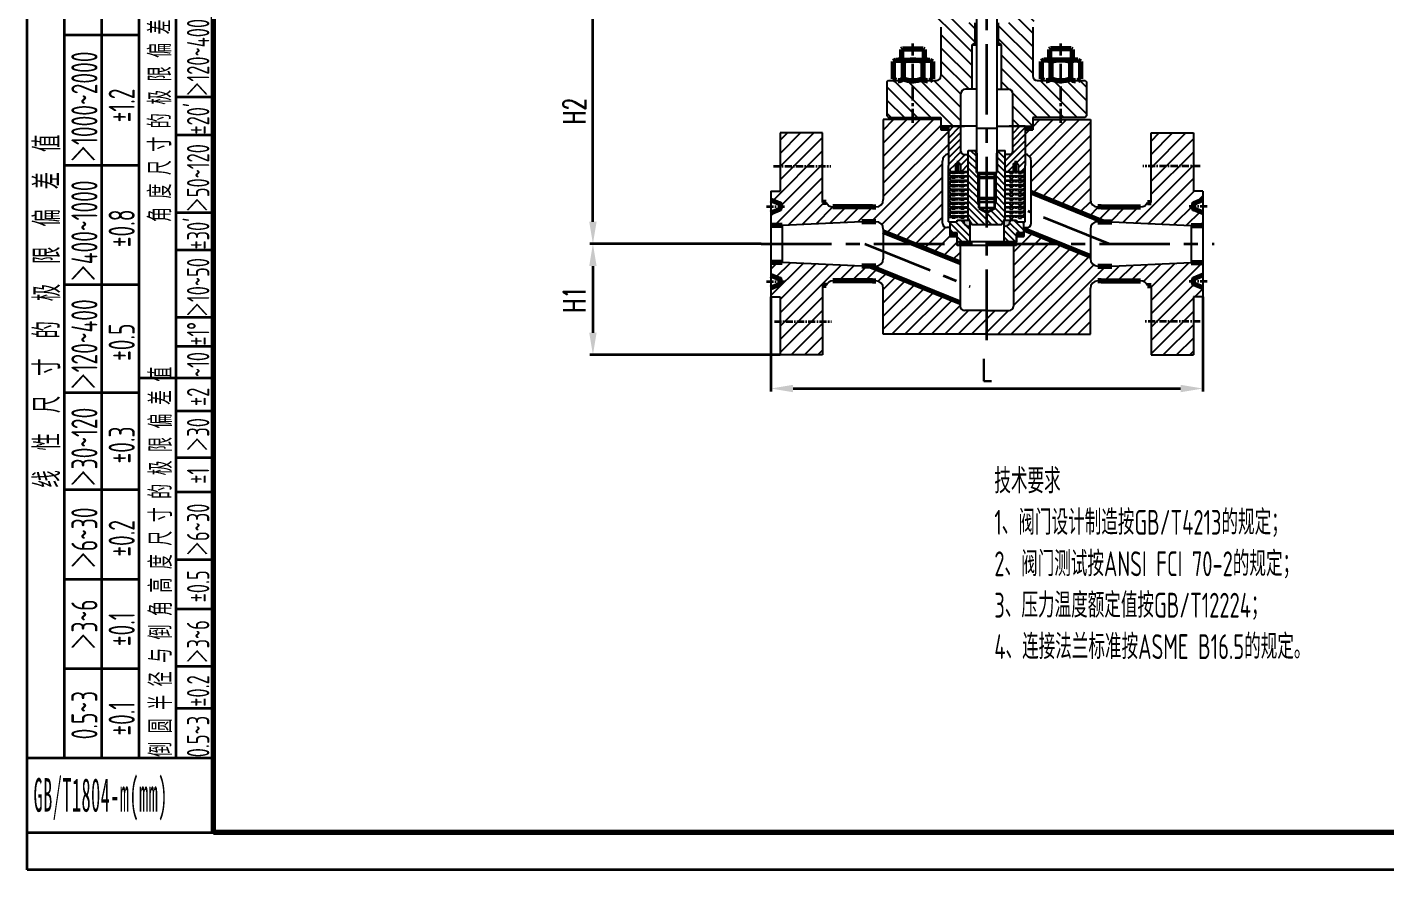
# Model space of a CAD drawing. Header units: millimetres. Extents: x 84 to 2201, y 54 to 1551.
# Drawn here: x 84 to 1002, y 54 to 624 of the extents above; entities that cross this region are included whole.
import ezdxf

# ---------------------------------------------------------------- set-up
doc = ezdxf.new("R2010")
doc.units = ezdxf.units.MM
doc.header["$LTSCALE"] = 0.3
doc.linetypes.add('CENTER', pattern=[50.8, 31.75, -6.35, 6.35, -6.35])
doc.linetypes.add('DASHED', pattern=[19.05, 12.7, -6.35])
doc.layers.add('01', color=7, linetype='Continuous')
doc.layers.add('02', color=1, linetype='Continuous')
for name, color, linetype, lineweight in [('1轮廓实线层', 7, 'Continuous', 70), ('2细线层', 4, 'Continuous', 35), ('3中心线层', 1, 'CENTER', 35), ('4虚线层', 6, 'DASHED', 35), ('5剖面线层', 2, 'Continuous', 35), ('6文字层', 3, 'Continuous', 35), ('7标注层', 4, 'Continuous', 35), ('图框层', 7, 'Continuous', 70), ('粗实线', 7, 'Continuous', 35)]:
    doc.layers.add(name, color=color, linetype=linetype, lineweight=lineweight)
doc.styles.add('HC_GBDIM', font='romans', dxfattribs={"width": 0.667, "bigfont": 'gbcbig'})
doc.styles.add('HC_TEXTSTYLE', font='isocp', dxfattribs={"width": 0.667, "bigfont": 'hzfs'})
doc.styles.add('PC_TEXTSTYLE', font='isocp.shx', dxfattribs={"width": 0.708, "bigfont": 'hzfs.shx'})
doc.dimstyles.new('HC_GBDIM', dxfattribs={"dimtxt": 3.5, "dimasz": 2.5, "dimexe": 2, "dimexo": 0, "dimgap": 1.5, "dimtad": 1, "dimdec": 1, "dimzin": 0, "dimdsep": 46, "dimtxsty": 'HC_GBDIM', "dimcen": 2.5, "dimclrd": 130, "dimclre": 130, "dimclrt": 3, "dimadec": 0, "dimazin": 0, "dimtfac": 0.714286, "dimtdec": 1, "dimtmove": 0, "dimatfit": 3, "dimfxl": 1, "dimtzin": 0, "dimlwd": -1, "dimlwe": -1, "dimarcsym": 0})
pattern_1 = [(135, (-1023.3516, 17.8358), (-2.245064, -2.245064), [])]

# ---------------------------------------------------------------- blocks, each defined once
blk = doc.blocks.new('*U34')
at = {"layer": '2细线层'}
for p, q in [((-30, -6), (-30, 350.4)), ((474, -6), (-30, -6))]:
    blk.add_line(p, q, dxfattribs=at)
at = {"layer": '图框层'}
for p, q in [((0, 0), (0, 344.4)), ((468, 0), (0, 0))]:
    blk.add_line(p, q, dxfattribs=at)
blk = doc.blocks.new('error_HC_FJL_BLK')
at = {"layer": '2细线层'}
for p, q in [((-20, 10), (-20, 127)), ((-15, 10), (-15, 127)), ((-10, 10), (-10, 127)), ((-5, 10), (-5, 127)), ((-20, 107), (-10, 107)), ((-5, 98.67), (0, 98.67)), ((-5, 93.55), (0, 93.55)), ((-20, 89.5), (-10, 89.5)), ((-5, 83.15), (0, 83.15)), ((-5, 78.13), (0, 78.13)), ((-20, 73.5), (-10, 73.5)), ((-5, 69.12), (0, 69.12)), ((-5, 65.22), (0, 65.22)), ((-10, 60.99), (0, 60.99)), ((-20, 59), (-10, 59)), ((-5, 56.54), (0, 56.54)), ((-5, 50.28), (0, 50.28)), ((-20, 46), (-10, 46)), ((-5, 45.7), (0, 45.7)), ((-5, 36.61), (0, 36.61)), ((-20, 34), (-10, 34)), ((-5, 30), (0, 30)), ((-20, 22), (-10, 22)), ((-5, 22.32), (0, 22.32)), ((-5, 16.66), (0, 16.66)), ((-25, 10), (0, 10)), ((-25, 0), (0, 0))]:
    blk.add_line(p, q, dxfattribs=at)
at = {"layer": '6文字层', "style": 'PC_TEXTSTYLE', "width": 0.667}
for s, height, p in [('角 度 尺 寸 的 极 限 偏 差', 3, (-5.67, 81.88)), ('＞120~400', 3, (-0.57, 98.72)), ('＞1000~2000', 3.5, (-15.57, 89.88)), ('%%P1.2', 3.5, (-10.57, 95.25)), ("%%P20'", 3, (-0.57, 93.61)), ('线  性  尺  寸  的  极  限  偏  差  值', 3.5, (-20.57, 46.24)), ('＞50~120', 3, (-0.57, 83.2)), ('＞400~1000', 3.5, (-15.57, 73.88)), ('%%P0.8', 3.5, (-10.57, 78.5)), ("%%P30'", 3, (-0.57, 78.19)), ('＞10~50', 3, (-0.57, 69.15)), ('＞120~400', 3.5, (-15.57, 59.38)), ('%%P0.5', 3.5, (-10.57, 63.25)), ('%%P1%%D', 3, (-0.57, 65.3)), ('~10', 3, (-0.57, 61.09)), ('倒 圆 半 径 与 倒 角 高 度 尺 寸 的 极 限 偏 差 值', 3, (-5.57, 10.16)), ('%%P2', 3, (-0.57, 57.21)), ('＞30~120', 3.5, (-15.57, 46.38)), ('＞30', 3, (-0.57, 51.09)), ('%%P0.3', 3.5, (-10.57, 49.5)), ('%%P1', 3, (-0.57, 46.78)), ('＞6~30', 3, (-0.57, 37.09)), ('＞6~30', 3.5, (-15.57, 35.4)), ('%%P0.2', 3.5, (-10.57, 37)), ('%%P0.5', 3, (-0.57, 30.88)), ('＞3~6', 3.5, (-15.57, 24.5)), ('%%P0.1', 3.5, (-10.57, 25)), ('＞3~6', 3, (-0.57, 22.69)), ('%%P0.2', 3, (-0.57, 16.88)), ('0.5~3', 3.5, (-15.57, 12.5)), ('%%P0.1', 3.5, (-10.57, 13)), ('0.5~3', 3, (-0.57, 10.09))]:
    blk.add_text(s, height=height, rotation=90, dxfattribs=at).set_placement(p)
at = {"layer": '6文字层', "insert": (-24.14, 7.3), "char_height": 4.5, "attachment_point": 1, "style": 'PC_TEXTSTYLE'}
blk.add_mtext('{\\Ftxt|c134;\\W0.4;\\T1.05;GB/T1804-m(mm)}', dxfattribs=at)
blk = doc.blocks.new('*D77')
at = {"layer": '7标注层', "color": 130}
for p, q in [((586.52, 441.51), (586.52, 377.52)), ((878.52, 441.51), (878.52, 377.52)), ((601.52, 379.52), (863.52, 379.52))]:
    blk.add_line(p, q, dxfattribs=at)
for points in [[(601.52, 382.02), (601.52, 377.02), (586.52, 379.52)], [(863.52, 377.02), (863.52, 382.02), (878.52, 379.52)]]:
    blk.add_solid(points, dxfattribs=at)
at = {"layer": 'Defpoints', "color": 0}
for p in [(586.52, 441.51), (878.52, 441.51), (878.52, 379.52)]:
    blk.add_point(p, dxfattribs=at)
at = {"layer": '7标注层', "color": 3, "insert": (732.52, 392.02), "char_height": 15, "attachment_point": 5, "style": 'HC_GBDIM'}
blk.add_mtext('L{}{{\\H0.7x;}{}}', dxfattribs=at)
blk = doc.blocks.new('*D78')
at = {"layer": '7标注层', "color": 130}
for p, q in [((580, 477.26), (464.24, 477.26)), ((466.24, 462.26), (466.24, 417.26)), ((592.87, 402.26), (464.24, 402.26))]:
    blk.add_line(p, q, dxfattribs=at)
for points in [[(468.74, 462.26), (463.74, 462.26), (466.24, 477.26)], [(463.74, 417.26), (468.74, 417.26), (466.24, 402.26)]]:
    blk.add_solid(points, dxfattribs=at)
at = {"layer": 'Defpoints', "color": 0}
for p in [(580, 477.26), (466.24, 402.26), (592.87, 402.26)]:
    blk.add_point(p, dxfattribs=at)
at = {"layer": '7标注层', "color": 3, "insert": (453.74, 439.76), "char_height": 15, "attachment_point": 5, "rotation": 90, "style": 'HC_GBDIM'}
blk.add_mtext('H1{}{{\\H0.7x;}{}}', dxfattribs=at)
blk = doc.blocks.new('*D79')
at = {"layer": '7标注层', "color": 130}
for p, q in [((680.02, 656.76), (464.24, 656.76)), ((466.24, 492.26), (466.24, 641.76)), ((580, 477.26), (464.24, 477.26))]:
    blk.add_line(p, q, dxfattribs=at)
for points in [[(468.74, 641.76), (463.74, 641.76), (466.24, 656.76)], [(463.74, 492.26), (468.74, 492.26), (466.24, 477.26)]]:
    blk.add_solid(points, dxfattribs=at)
at = {"layer": 'Defpoints', "color": 0}
for p in [(466.24, 656.76), (680.02, 656.76), (580, 477.26)]:
    blk.add_point(p, dxfattribs=at)
at = {"layer": '7标注层', "color": 3, "insert": (453.74, 567.01), "char_height": 15, "attachment_point": 5, "rotation": 90, "style": 'HC_GBDIM'}
blk.add_mtext('H2{}{{\\H0.7x;}{}}', dxfattribs=at)

msp = doc.modelspace()

# ---------------------------------------------------------------- hatches: boundary and pattern name
h = msp.add_hatch()
h.set_pattern_fill('ANSI31', color=2, scale=2, angle=90)
h.set_pattern_definition([(135, (-1023.3516, 17.836), (-4.490128, -4.490128), [])])
h.paths.add_polyline_path([(683.524, 656.762), (682.524, 655.762), (682.524, 632.762), (683.524, 631.762), (693.524, 631.762, -0.4142136), (701.524, 623.762), (701.524, 590.762, -0.4142136), (698.524, 587.762), (694.044, 587.762), (682.524, 587.762), (682.524, 565.731), (682.524, 562.762), (701.524, 562.762), (701.524, 561.262), (701.524, 556.762), (706.524, 556.762), (715.024, 556.762), (715.024, 578.762, -0.4142136), (718.024, 581.762), (722.524, 581.762), (722.524, 611.762), (724.524, 612.917), (724.524, 626.762), (717.524, 626.762), (717.524, 633.462), (717.524, 640.162), (717.524, 646.862), (717.524, 653.462), (717.524, 660.162), (717.524, 666.862), (717.524, 673.562), (717.524, 680.262), (717.524, 686.962), (717.524, 693.762), (717.524, 695.762), (717.524, 698.662), (717.524, 700.262), (717.524, 701.862), (717.524, 703.762), (715.792, 706.762), (714.024, 706.762), (714.024, 693.762), (713.524, 693.762), (713.524, 690.762), (710.024, 688.741), (706.524, 690.762), (706.524, 693.762), (706.024, 693.762), (706.024, 706.762), (695.524, 706.762), (695.524, 681.762), (694.524, 680.03), (694.524, 656.762), (692.405, 656.762), (686.929, 656.762)])
h.paths.add_polyline_path([(682.525, 587.762), (682.525, 587.754), (682.523, 587.754), (682.523, 587.762)], flags=9)
h.paths.add_polyline_path([(671.004, 587.762), (666.024, 587.762), (665.024, 586.762), (665.024, 563.762), (666.024, 562.762), (682.524, 562.762), (682.524, 565.731), (682.524, 587.762)])
h.paths.add_polyline_path([(747.524, 626.762), (740.524, 626.762), (740.524, 612.917), (742.524, 611.762), (742.524, 581.762), (747.024, 581.762, -0.4142136), (750.024, 578.762), (750.024, 556.762), (758.524, 556.762), (763.524, 556.762), (763.524, 561.262), (763.524, 562.762), (782.524, 562.762), (782.524, 587.762), (766.524, 587.762, -0.4142136), (763.524, 590.762), (763.524, 623.762, -0.4142136), (771.524, 631.762), (781.524, 631.762), (782.524, 632.762), (782.524, 655.762), (781.524, 656.762), (778.119, 656.762), (772.643, 656.762), (770.524, 656.762), (770.524, 680.03), (769.524, 681.762), (769.524, 706.762), (759.024, 706.762), (759.024, 697.262), (759.024, 693.762), (758.524, 693.762), (758.524, 690.762), (755.024, 688.741), (751.524, 690.762), (751.524, 693.762), (751.024, 693.762), (751.024, 697.262), (751.024, 706.762), (749.256, 706.762), (747.524, 703.762), (747.524, 701.862), (747.524, 698.662), (747.524, 695.762), (747.524, 693.762), (747.524, 686.962), (747.524, 680.262), (747.524, 673.562), (747.524, 666.862), (747.524, 660.162), (747.524, 653.462), (747.524, 646.862), (747.524, 640.162), (747.524, 633.462), (747.524, 626.762)], is_closed=False)
h.paths.add_polyline_path([(800.024, 563.762), (800.024, 586.762), (799.024, 587.762), (782.524, 587.762), (782.524, 562.762), (799.024, 562.762)])
h = msp.add_hatch()
h.set_pattern_fill('ANSI31', color=2, scale=2)
h.set_pattern_definition([(45, (-1023.3516, 17.836), (-4.490128, 4.490128), [])])
edge = h.paths.add_edge_path()
edge.add_line((662.524, 561.262), (662.524, 507.262))
edge.add_arc((657.524, 507.262), 5, 270, 360, ccw=False)
edge.add_line((657.524, 502.262), (655.22, 502.262))
edge.add_line((655.22, 502.262), (628.524, 502.262))
edge.add_arc((628.524, 507.262), 5, 203.578178, 270, ccw=False)
edge.add_line((623.942, 505.262), (621.474, 505.262))
edge.add_line((621.474, 505.262), (621.474, 529.762))
edge.add_line((621.474, 529.762), (592.874, 529.762))
edge.add_line((592.874, 529.762), (592.874, 513.012))
edge.add_line((592.874, 513.012), (586.524, 513.012))
edge.add_line((586.524, 513.012), (586.524, 507.032))
edge.add_line((586.524, 507.032), (592.387, 504.544))
edge.add_arc((592.074, 503.807), 0.8, 0, 67, ccw=False)
edge.add_line((592.874, 503.807), (592.874, 502.662))
edge.add_line((592.874, 502.662), (592.874, 501.517))
edge.add_arc((592.074, 501.517), 0.8, 293, 360, ccw=False)
edge.add_line((592.387, 500.781), (586.524, 498.292))
edge.add_line((586.524, 498.292), (586.524, 489.762))
edge.add_line((586.524, 489.762), (628.524, 489.762))
edge.add_line((628.524, 489.762), (632.854, 492.262))
edge.add_line((632.854, 492.262), (657.524, 492.262))
edge.add_arc((657.524, 487.262), 5, 0, 90, ccw=False)
edge.add_line((662.524, 487.262), (662.524, 485.693))
edge.add_line((662.524, 485.693), (683.393, 477.262))
edge.add_line((683.393, 477.262), (712.524, 477.262))
edge.add_line((712.524, 477.262), (712.524, 482.262))
edge.add_line((712.524, 482.262), (707.524, 482.262))
edge.add_line((707.524, 482.262), (707.524, 488.262))
edge.add_line((707.524, 488.262), (705.524, 488.262))
edge.add_arc((705.524, 491.262), 3, 180, 270, ccw=False)
edge.add_line((702.524, 491.262), (702.524, 533.262))
edge.add_arc((707.524, 533.262), 5, 101.536959, 180, ccw=False)
edge.add_line((706.524, 538.161), (706.524, 554.262))
edge.add_line((706.524, 554.262), (701.524, 554.262))
edge.add_line((701.524, 554.262), (701.524, 561.262))
edge.add_line((701.524, 561.262), (694.288, 561.262))
edge.add_spline(control_points=[(694.288, 561.262), (694.472, 559.872), (693.958, 556.77), (694.79, 551.202), (694.382, 544.879), (693.645, 536.088), (685.113, 527.922), (672.243, 533.823), (671.251, 546.596), (673.233, 555.746), (672.281, 560.043), (672.216, 561.262)], knot_values=[0, 0, 0, 0, 4.2051798, 9.2457045, 16.7910159, 23.1243687, 35.7517521, 44.2816811, 59.6399544, 68.961945, 72.6252588, 72.6252588, 72.6252588, 72.6252588], degree=3, periodic=0)
edge.add_line((672.216, 561.262), (662.524, 561.262))
h.paths.add_polyline_path([(621.474, 529.762), (621.474, 552.262), (592.874, 552.262), (592.874, 529.762)])
h.paths.add_polyline_path([(632.854, 462.262), (628.524, 464.762), (586.524, 464.762), (586.524, 456.232), (592.387, 453.744, -0.3009658), (592.874, 453.007), (592.874, 450.717, -0.3009658), (592.387, 449.981), (586.524, 447.492), (586.524, 441.512), (592.874, 441.512), (592.874, 424.762), (621.474, 424.762), (621.474, 449.262), (623.942, 449.262, -0.2982166), (628.524, 452.262), (655.22, 452.262), (657.524, 452.262, -0.4142136), (662.524, 447.262), (662.524, 416.262), (732.524, 416.262), (732.524, 432.262), (717.524, 432.262, -0.4142136), (714.524, 435.262), (714.524, 437.721), (653.782, 462.262)])
h.paths.add_polyline_path([(592.874, 402.262), (621.474, 402.262), (621.474, 424.762), (592.874, 424.762)])
h.paths.add_polyline_path([(732.524, 416.262), (802.524, 416.262), (802.524, 447.262, -0.4142136), (807.524, 452.262), (809.828, 452.262), (836.524, 452.262, -0.2982166), (841.107, 449.262), (843.574, 449.262), (843.574, 424.762), (872.174, 424.762), (872.174, 441.512), (878.524, 441.512), (878.524, 445.559, -1.4795762), (878.524, 458.165), (878.524, 464.762), (836.524, 464.762), (832.194, 462.262), (807.524, 462.262, -0.4142136), (802.524, 467.262), (802.524, 468.831), (781.656, 477.262), (752.524, 477.262), (752.524, 476.262), (750.524, 476.262), (750.524, 435.262, -0.4142136), (747.524, 432.262), (732.524, 432.262)])
h.paths.add_polyline_path([(843.574, 424.762), (843.574, 402.262), (872.174, 402.262), (872.174, 424.762)])
h.paths.add_polyline_path([(836.524, 502.262), (809.828, 502.262), (807.524, 502.262, -0.2060786), (803.893, 503.825), (802.524, 507.262), (802.524, 522.295), (802.524, 522.295), (802.524, 561.262), (763.524, 561.262), (763.524, 554.262), (758.524, 554.262), (758.524, 538.161, -0.356394), (762.524, 533.262), (762.524, 511.955), (811.266, 492.262), (832.194, 492.262), (836.524, 489.762), (878.524, 489.762), (878.524, 498.292), (872.662, 500.781, -0.3009658), (872.174, 501.517), (872.174, 503.807, -0.3009658), (872.662, 504.544), (878.524, 507.032), (878.524, 513.012), (872.174, 513.012), (872.174, 529.762), (843.574, 529.762), (843.574, 505.262), (841.107, 505.262, -0.2982166)])
h.paths.add_polyline_path([(843.574, 552.262), (843.574, 529.762), (872.174, 529.762), (872.174, 552.262)])
h.paths.add_polyline_path([(878.524, 458.165, 1.4795762), (878.524, 445.559), (878.524, 447.492), (872.662, 449.981, -0.3009658), (872.174, 450.717), (872.174, 451.862), (872.174, 453.007, -0.3009658), (872.662, 453.744), (878.524, 456.232)])
h.paths.add_polyline_path([(752.524, 477.262), (781.656, 477.262), (757.524, 487.012), (757.524, 482.262), (752.524, 482.262)])
h.paths.add_polyline_path([(714.524, 476.262), (712.524, 476.262), (712.524, 477.262), (683.393, 477.262), (714.524, 464.684)])
edge = h.paths.add_edge_path()
edge.add_spline(control_points=[(672.216, 561.262), (672.281, 560.043), (673.233, 555.746), (671.251, 546.596), (672.243, 533.823), (685.113, 527.922), (693.645, 536.088), (694.382, 544.879), (694.79, 551.202), (693.958, 556.77), (694.472, 559.872), (694.288, 561.262)], knot_values=[0, 0, 0, 0, 3.6633138, 12.9853044, 28.3435777, 36.8735067, 49.5008901, 55.8342429, 63.3795543, 68.420079, 72.6252588, 72.6252588, 72.6252588, 72.6252588], degree=3, periodic=0)
edge.add_line((694.288, 561.262), (690.524, 561.262))
edge.add_line((690.524, 561.262), (690.524, 541.262))
edge.add_line((690.524, 541.262), (689.024, 541.262))
edge.add_line((689.024, 541.262), (689.024, 537.262))
edge.add_line((689.024, 537.262), (682.524, 533.306))
edge.add_line((682.524, 533.306), (676.024, 537.262))
edge.add_line((676.024, 537.262), (676.024, 541.262))
edge.add_line((676.024, 541.262), (674.524, 541.262))
edge.add_line((674.524, 541.262), (674.524, 561.262))
edge.add_line((674.524, 561.262), (672.216, 561.262))
h.paths.add_polyline_path([(689.024, 541.262), (690.524, 541.262), (690.524, 561.262), (689.024, 561.262)])
h.paths.add_polyline_path([(674.524, 541.262), (676.024, 541.262), (676.024, 561.262), (674.524, 561.262)])
h.paths.add_polyline_path([(817.024, 492.262), (832.194, 491.557), (832.194, 492.262)])
h.paths.add_polyline_path([(832.194, 492.262), (832.194, 491.557), (833.523, 491.495)])
h.paths.add_polyline_path([(817.024, 462.262), (832.194, 462.262), (832.194, 462.968)])
h.paths.add_polyline_path([(833.523, 463.029), (832.194, 462.968), (832.194, 462.262)])
h.paths.add_polyline_path([(648.024, 492.262), (632.854, 492.262), (632.854, 491.557)])
h.paths.add_polyline_path([(632.854, 491.557), (632.854, 492.262), (631.525, 491.495)])
h.paths.add_polyline_path([(632.854, 462.968), (632.854, 462.262), (648.024, 462.262)])
h.paths.add_polyline_path([(631.525, 463.029), (632.854, 462.262), (632.854, 462.968)])
h.paths.add_polyline_path([(682.524, 561.262), (682.524, 559.006), (682.524, 533.306), (689.024, 537.262), (689.024, 561.262)])
h.paths.add_polyline_path([(676.024, 561.262), (676.024, 537.262), (682.524, 533.306), (682.524, 559.006), (682.524, 561.262)])
h.paths.add_polyline_path([(833.523, 491.495), (836.524, 489.762), (870.774, 489.762)], flags=16)
h.paths.add_polyline_path([(836.524, 464.762), (833.523, 463.029), (870.774, 464.762)], flags=16)
h.paths.add_polyline_path([(631.525, 491.495), (594.274, 489.762), (628.524, 489.762)], flags=16)
h.paths.add_polyline_path([(628.524, 464.762), (594.274, 464.762), (631.525, 463.029)], flags=16)
h = msp.add_hatch()
h.set_pattern_fill('ANSI37', color=2, scale=0.25, angle=90)
h.set_pattern_definition([(135, (1.8078, -54.2348), (-0.561266, -0.561266), []), (225, (1.8078, -54.2348), (0.561266, -0.561266), [])])
h.paths.add_polyline_path([(707.524, 482.262), (712.524, 482.262), (712.524, 484.762), (708.024, 484.762), (707.524, 485.262)])
h.paths.add_polyline_path([(757.024, 484.762), (752.524, 484.762), (752.524, 482.262), (757.524, 482.262), (757.524, 485.262)])
h.paths.add_polyline_path([(706.524, 556.762), (701.524, 556.762), (701.524, 554.262), (706.524, 554.262)])
h.paths.add_polyline_path([(763.524, 556.762), (758.524, 556.762), (758.524, 554.262), (763.524, 554.262)])
h = msp.add_hatch()
h.set_pattern_fill('ANSI31', color=2)
h.set_pattern_definition([(45, (-1023.3516, 17.8358), (-2.245064, 2.245064), [])])
h.paths.add_polyline_path([(720.024, 537.762), (717.024, 537.762, -0.4142136), (715.024, 539.762), (715.024, 556.762), (706.524, 556.762), (706.524, 554.262), (706.524, 538.161), (706.524, 530.262), (706.524, 527.262), (707.524, 527.262), (707.524, 526.262), (709.024, 526.262), (711.024, 526.262), (711.274, 526.262), (711.274, 531.262), (713.024, 532.272), (714.774, 531.262), (714.774, 526.262), (715.024, 526.262), (717.024, 526.262), (720.024, 526.262)])
h.paths.add_polyline_path([(748.024, 526.262), (750.024, 526.262), (750.274, 526.262), (750.274, 531.262), (752.024, 532.272), (753.774, 531.262), (753.774, 526.262), (754.024, 526.262), (756.024, 526.262), (757.524, 526.262), (757.524, 527.262), (758.524, 527.262), (758.524, 530.262), (758.524, 538.161), (758.524, 554.262), (758.524, 556.762), (750.024, 556.762), (750.024, 539.762, -0.4142136), (748.024, 537.762), (745.024, 537.762), (745.024, 526.262)])
h = msp.add_hatch()
h.set_pattern_fill('ANSI31', color=2, angle=90)
h.set_pattern_definition(pattern_1)
h.paths.add_polyline_path([(725.524, 525.494), (725.524, 538.494), (724.369, 540.494), (720.024, 540.494), (720.024, 494.494), (722.334, 490.494), (732.524, 490.494), (732.524, 498.391), (727.149, 501.494), (727.149, 505.494), (726.524, 505.494), (726.524, 525.319), (726.349, 525.494)])
h.paths.add_polyline_path([(738.524, 525.319), (738.524, 505.494), (737.899, 505.494), (737.899, 501.494), (732.524, 498.391), (732.524, 490.494), (742.715, 490.494), (745.024, 494.494), (745.024, 540.494), (740.679, 540.494), (739.524, 538.494), (739.524, 525.494), (738.699, 525.494)])
h = msp.add_hatch()
h.set_pattern_fill('ANSI31', color=2, angle=90)
h.set_pattern_definition(pattern_1)
h.paths.add_polyline_path([(712.524, 493.262), (712.524, 492.262), (708.024, 492.262), (707.524, 491.762), (707.524, 488.262), (707.524, 485.262), (708.024, 484.762), (712.524, 484.762), (712.524, 482.262), (712.524, 478.762), (721.024, 478.762), (721.024, 489.262), (720.024, 489.262, -0.4142136), (717.024, 492.262), (717.024, 493.262)])
h.paths.add_polyline_path([(748.024, 492.262, -0.4142136), (745.024, 489.262), (744.024, 489.262), (744.024, 478.762), (752.524, 478.762), (752.524, 482.262), (752.524, 484.762), (757.024, 484.762), (757.524, 485.262), (757.524, 487.012), (757.524, 488.262), (757.524, 491.762), (757.024, 492.262), (752.524, 492.262), (752.524, 493.262), (748.024, 493.262)])
at = {"layer": '5剖面线层'}
h = msp.add_hatch(color=256, dxfattribs=at)
h.paths.add_polyline_path([(744.024, 489.262), (745.024, 489.262, 0.4142136), (748.024, 492.262), (748.024, 493.262), (744.313, 493.262), (744.024, 492.762)])
h.paths.add_polyline_path([(717.024, 493.262), (717.024, 492.262, 0.4142136), (720.024, 489.262), (721.024, 489.262), (721.024, 492.762), (720.735, 493.262), (720.024, 493.262)])

# ---------------------------------------------------------------- linework, layer by layer
for p, q in [((690.204, 608.562), (674.844, 608.562)), ((722.524, 611.762), (724.524, 612.917)), ((724.524, 612.917), (725.524, 612.917)), ((740.524, 612.917), (739.524, 612.917)), ((742.524, 611.762), (740.524, 612.917)), ((774.844, 608.562), (790.204, 608.562)), ((715.024, 556.762), (715.024, 578.762)), ((750.024, 556.762), (750.024, 578.762)), ((715.024, 539.762), (715.024, 556.762)), ((750.024, 539.762), (750.024, 556.762)), ((720.024, 540.494), (725.524, 540.494)), ((725.524, 538.494), (724.369, 540.494)), ((739.524, 540.494), (745.024, 540.494)), ((739.524, 538.494), (740.679, 540.494)), ((707.524, 527.262), (706.524, 527.262)), ((707.524, 524.262), (706.524, 524.262)), ((707.524, 526.262), (707.524, 527.262)), ((707.524, 527.262), (707.524, 526.262)), ((707.524, 523.262), (707.524, 524.262)), ((707.524, 524.262), (707.524, 523.262)), ((711.024, 524.762), (711.024, 526.262)), ((711.274, 531.262), (713.024, 532.272)), ((714.774, 531.262), (713.024, 532.272)), ((715.024, 524.762), (715.024, 526.262)), ((750.024, 524.762), (750.024, 526.262)), ((750.274, 531.262), (752.024, 532.272)), ((753.774, 531.262), (752.024, 532.272)), ((754.024, 524.762), (754.024, 526.262)), ((757.524, 526.262), (757.524, 527.262)), ((757.524, 527.262), (757.524, 526.262)), ((757.524, 527.262), (758.524, 527.262)), ((757.524, 523.262), (757.524, 524.262)), ((757.524, 524.262), (757.524, 523.262)), ((757.524, 524.262), (758.524, 524.262)), ((707.524, 521.262), (706.524, 521.262)), ((707.524, 518.262), (706.524, 518.262)), ((707.524, 515.262), (706.524, 515.262)), ((707.524, 520.262), (707.524, 521.262)), ((707.524, 521.262), (707.524, 520.262)), ((707.524, 517.262), (707.524, 518.262)), ((707.524, 518.262), (707.524, 517.262)), ((707.524, 514.262), (707.524, 515.262)), ((707.524, 515.262), (707.524, 514.262)), ((711.024, 521.762), (711.024, 523.262)), ((711.024, 518.762), (711.024, 520.262)), ((711.024, 515.762), (711.024, 517.262)), ((715.024, 521.762), (715.024, 523.262)), ((715.024, 518.762), (715.024, 520.262)), ((715.024, 515.762), (715.024, 517.262)), ((750.024, 521.762), (750.024, 523.262)), ((750.024, 518.762), (750.024, 520.262)), ((750.024, 515.762), (750.024, 517.262)), ((754.024, 521.762), (754.024, 523.262)), ((754.024, 518.762), (754.024, 520.262)), ((754.024, 515.762), (754.024, 517.262)), ((757.524, 520.262), (757.524, 521.262)), ((757.524, 521.262), (757.524, 520.262)), ((757.524, 521.262), (758.524, 521.262)), ((757.524, 517.262), (757.524, 518.262)), ((757.524, 518.262), (757.524, 517.262)), ((757.524, 518.262), (758.524, 518.262)), ((757.524, 514.262), (757.524, 515.262)), ((757.524, 515.262), (757.524, 514.262)), ((757.524, 515.262), (758.524, 515.262)), ((707.524, 512.262), (706.524, 512.262)), ((707.524, 509.262), (706.524, 509.262)), ((707.524, 506.262), (706.524, 506.262)), ((707.524, 511.262), (707.524, 512.262)), ((707.524, 512.262), (707.524, 511.262)), ((707.524, 508.262), (707.524, 509.262)), ((707.524, 509.262), (707.524, 508.262)), ((707.524, 505.262), (707.524, 506.262)), ((707.524, 506.262), (707.524, 505.262)), ((711.024, 512.762), (711.024, 514.262)), ((711.024, 509.762), (711.024, 511.262)), ((711.024, 506.762), (711.024, 508.262)), ((711.024, 503.762), (711.024, 505.262)), ((715.024, 512.762), (715.024, 514.262)), ((715.024, 509.762), (715.024, 511.262)), ((715.024, 506.762), (715.024, 508.262)), ((715.024, 503.762), (715.024, 505.262)), ((750.024, 512.762), (750.024, 514.262)), ((750.024, 509.762), (750.024, 511.262)), ((750.024, 506.762), (750.024, 508.262)), ((750.024, 503.762), (750.024, 505.262)), ((754.024, 512.762), (754.024, 514.262)), ((754.024, 509.762), (754.024, 511.262)), ((754.024, 506.762), (754.024, 508.262)), ((754.024, 503.762), (754.024, 505.262)), ((757.524, 511.262), (757.524, 512.262)), ((757.524, 512.262), (757.524, 511.262)), ((757.524, 512.262), (758.524, 512.262)), ((757.524, 508.262), (757.524, 509.262)), ((757.524, 509.262), (757.524, 508.262)), ((757.524, 509.262), (758.524, 509.262)), ((757.524, 505.262), (757.524, 506.262)), ((757.524, 506.262), (757.524, 505.262)), ((757.524, 506.262), (758.524, 506.262)), ((707.524, 503.262), (706.524, 503.262)), ((707.524, 500.262), (706.524, 500.262)), ((707.524, 497.262), (706.524, 497.262)), ((707.524, 502.262), (707.524, 503.262)), ((707.524, 503.262), (707.524, 502.262)), ((707.524, 499.262), (707.524, 500.262)), ((707.524, 500.262), (707.524, 499.262)), ((707.524, 496.262), (707.524, 497.262)), ((707.524, 497.262), (707.524, 496.262)), ((711.024, 500.762), (711.024, 502.262)), ((711.024, 497.762), (711.024, 499.262)), ((711.024, 494.762), (711.024, 496.262)), ((715.024, 500.762), (715.024, 502.262)), ((715.024, 497.762), (715.024, 499.262)), ((715.024, 494.762), (715.024, 496.262)), ((750.024, 500.762), (750.024, 502.262)), ((750.024, 497.762), (750.024, 499.262)), ((750.024, 494.762), (750.024, 496.262)), ((754.024, 500.762), (754.024, 502.262)), ((754.024, 497.762), (754.024, 499.262)), ((754.024, 494.762), (754.024, 496.262)), ((757.524, 502.262), (757.524, 503.262)), ((757.524, 503.262), (757.524, 502.262)), ((757.524, 503.262), (758.524, 503.262)), ((757.524, 499.262), (757.524, 500.262)), ((757.524, 500.262), (757.524, 499.262)), ((757.524, 500.262), (758.524, 500.262)), ((757.524, 496.262), (757.524, 497.262)), ((757.524, 497.262), (757.524, 496.262)), ((757.524, 497.262), (758.524, 497.262)), ((648.024, 492.262), (594.274, 489.762)), ((594.274, 489.762), (594.274, 464.762)), ((662.524, 487.262), (662.524, 467.262)), ((722.334, 490.494), (742.715, 490.494)), ((802.524, 487.262), (802.524, 467.262)), ((817.024, 492.262), (870.774, 489.762)), ((870.774, 489.762), (870.774, 464.762)), ((648.024, 462.262), (594.274, 464.762)), ((817.024, 462.262), (870.774, 464.762)), ((662.524, 416.262), (662.524, 447.262)), ((802.524, 416.262), (802.524, 447.262))]:
    msp.add_line(p, q)
at = {"color": 7, "linetype": 'Continuous', "lineweight": 25}
for p, q in [((717.024, 537.762), (720.024, 537.762)), ((748.024, 537.762), (745.024, 537.762)), ((706.524, 525.262), (709.024, 525.262)), ((707.524, 526.262), (720.024, 526.262)), ((709.024, 524.762), (709.024, 526.262)), ((711.024, 524.762), (709.024, 524.762)), ((711.274, 531.262), (711.274, 526.262)), ((711.274, 531.262), (714.774, 531.262)), ((714.774, 531.262), (714.774, 526.262)), ((717.024, 524.762), (715.024, 524.762)), ((717.024, 526.262), (717.024, 524.762)), ((717.024, 525.762), (720.024, 525.762)), ((720.024, 526.262), (720.024, 529.262)), ((720.024, 523.262), (720.024, 526.262)), ((745.024, 526.262), (745.024, 529.262)), ((745.024, 526.262), (757.524, 526.262)), ((745.024, 523.262), (745.024, 526.262)), ((748.024, 525.762), (745.024, 525.762)), ((748.024, 526.262), (748.024, 524.762)), ((748.024, 524.762), (750.024, 524.762)), ((750.274, 531.262), (750.274, 526.262)), ((753.774, 531.262), (750.274, 531.262)), ((753.774, 531.262), (753.774, 526.262)), ((754.024, 524.762), (756.024, 524.762)), ((754.024, 524.762), (756.024, 524.762)), ((756.024, 524.762), (756.024, 526.262)), ((758.524, 525.262), (756.024, 525.262)), ((706.524, 522.262), (709.024, 522.262)), ((706.524, 519.262), (709.024, 519.262)), ((706.524, 516.262), (709.024, 516.262)), ((707.524, 523.262), (720.024, 523.262)), ((707.524, 520.262), (720.024, 520.262)), ((707.524, 517.262), (720.024, 517.262)), ((709.024, 521.762), (709.024, 523.262)), ((711.024, 521.762), (709.024, 521.762)), ((709.024, 518.762), (709.024, 520.262)), ((711.024, 518.762), (709.024, 518.762)), ((709.024, 515.762), (709.024, 517.262)), ((711.024, 515.762), (709.024, 515.762)), ((717.024, 521.762), (715.024, 521.762)), ((717.024, 518.762), (715.024, 518.762)), ((717.024, 515.762), (715.024, 515.762)), ((717.024, 523.262), (717.024, 521.762)), ((717.024, 522.762), (720.024, 522.762)), ((717.024, 520.262), (717.024, 518.762)), ((717.024, 519.762), (720.024, 519.762)), ((717.024, 517.262), (717.024, 515.762)), ((717.024, 516.762), (720.024, 516.762)), ((720.024, 520.262), (720.024, 523.262)), ((720.024, 517.262), (720.024, 520.262)), ((720.024, 514.262), (720.024, 517.262)), ((745.024, 523.262), (757.524, 523.262)), ((745.024, 520.262), (745.024, 523.262)), ((748.024, 522.762), (745.024, 522.762)), ((745.024, 520.262), (757.524, 520.262)), ((745.024, 517.262), (745.024, 520.262)), ((748.024, 519.762), (745.024, 519.762)), ((745.024, 517.262), (757.524, 517.262)), ((745.024, 514.262), (745.024, 517.262)), ((748.024, 516.762), (745.024, 516.762)), ((748.024, 523.262), (748.024, 521.762)), ((748.024, 521.762), (750.024, 521.762)), ((748.024, 520.262), (748.024, 518.762)), ((748.024, 518.762), (750.024, 518.762)), ((748.024, 517.262), (748.024, 515.762)), ((748.024, 515.762), (750.024, 515.762)), ((754.024, 521.762), (756.024, 521.762)), ((754.024, 521.762), (756.024, 521.762)), ((754.024, 518.762), (756.024, 518.762)), ((754.024, 518.762), (756.024, 518.762)), ((754.024, 515.762), (756.024, 515.762)), ((754.024, 515.762), (756.024, 515.762)), ((756.024, 521.762), (756.024, 523.262)), ((758.524, 522.262), (756.024, 522.262)), ((756.024, 518.762), (756.024, 520.262)), ((758.524, 519.262), (756.024, 519.262)), ((756.024, 515.762), (756.024, 517.262)), ((758.524, 516.262), (756.024, 516.262)), ((706.524, 513.262), (709.024, 513.262)), ((706.524, 510.262), (709.024, 510.262)), ((706.524, 507.262), (709.024, 507.262)), ((707.524, 514.262), (720.024, 514.262)), ((707.524, 511.262), (720.024, 511.262)), ((707.524, 508.262), (720.024, 508.262)), ((707.524, 505.262), (720.024, 505.262)), ((709.024, 512.762), (709.024, 514.262)), ((711.024, 512.762), (709.024, 512.762)), ((709.024, 509.762), (709.024, 511.262)), ((711.024, 509.762), (709.024, 509.762)), ((709.024, 506.762), (709.024, 508.262)), ((711.024, 506.762), (709.024, 506.762)), ((709.024, 503.762), (709.024, 505.262)), ((717.024, 512.762), (715.024, 512.762)), ((717.024, 509.762), (715.024, 509.762)), ((717.024, 506.762), (715.024, 506.762)), ((717.024, 514.262), (717.024, 512.762)), ((717.024, 513.762), (720.024, 513.762)), ((717.024, 511.262), (717.024, 509.762)), ((717.024, 510.762), (720.024, 510.762)), ((717.024, 508.262), (717.024, 506.762)), ((717.024, 507.762), (720.024, 507.762)), ((717.024, 505.262), (717.024, 503.762)), ((720.024, 511.262), (720.024, 514.262)), ((720.024, 508.262), (720.024, 511.262)), ((720.024, 505.262), (720.024, 508.262)), ((720.024, 502.262), (720.024, 505.262)), ((745.024, 514.262), (757.524, 514.262)), ((745.024, 511.262), (745.024, 514.262)), ((748.024, 513.762), (745.024, 513.762)), ((745.024, 511.262), (757.524, 511.262)), ((745.024, 508.262), (745.024, 511.262)), ((748.024, 510.762), (745.024, 510.762)), ((745.024, 508.262), (757.524, 508.262)), ((745.024, 505.262), (745.024, 508.262)), ((748.024, 507.762), (745.024, 507.762)), ((745.024, 505.262), (757.524, 505.262)), ((745.024, 502.262), (745.024, 505.262)), ((748.024, 514.262), (748.024, 512.762)), ((748.024, 512.762), (750.024, 512.762)), ((748.024, 511.262), (748.024, 509.762)), ((748.024, 509.762), (750.024, 509.762)), ((748.024, 508.262), (748.024, 506.762)), ((748.024, 506.762), (750.024, 506.762)), ((748.024, 505.262), (748.024, 503.762)), ((754.024, 512.762), (756.024, 512.762)), ((754.024, 512.762), (756.024, 512.762)), ((754.024, 509.762), (756.024, 509.762)), ((754.024, 509.762), (756.024, 509.762)), ((754.024, 506.762), (756.024, 506.762)), ((754.024, 506.762), (756.024, 506.762)), ((756.024, 512.762), (756.024, 514.262)), ((758.524, 513.262), (756.024, 513.262)), ((756.024, 509.762), (756.024, 511.262)), ((758.524, 510.262), (756.024, 510.262)), ((756.024, 506.762), (756.024, 508.262)), ((758.524, 507.262), (756.024, 507.262)), ((756.024, 503.762), (756.024, 505.262)), ((706.524, 504.262), (709.024, 504.262)), ((706.524, 501.262), (709.024, 501.262)), ((706.524, 498.262), (709.024, 498.262)), ((707.524, 502.262), (720.024, 502.262)), ((707.524, 499.262), (720.024, 499.262)), ((707.524, 496.262), (720.024, 496.262)), ((711.024, 503.762), (709.024, 503.762)), ((709.024, 500.762), (709.024, 502.262)), ((711.024, 500.762), (709.024, 500.762)), ((709.024, 497.762), (709.024, 499.262)), ((711.024, 497.762), (709.024, 497.762)), ((709.024, 494.762), (709.024, 496.262)), ((717.024, 503.762), (715.024, 503.762)), ((717.024, 500.762), (715.024, 500.762)), ((717.024, 497.762), (715.024, 497.762)), ((717.024, 504.762), (720.024, 504.762)), ((717.024, 502.262), (717.024, 500.762)), ((717.024, 501.762), (720.024, 501.762)), ((717.024, 499.262), (717.024, 497.762)), ((717.024, 498.762), (720.024, 498.762)), ((717.024, 496.262), (717.024, 494.762)), ((720.024, 499.262), (720.024, 502.262)), ((720.024, 496.262), (720.024, 499.262)), ((720.024, 493.262), (720.024, 496.262)), ((748.024, 504.762), (745.024, 504.762)), ((745.024, 502.262), (757.524, 502.262)), ((745.024, 499.262), (745.024, 502.262)), ((748.024, 501.762), (745.024, 501.762)), ((745.024, 499.262), (757.524, 499.262)), ((745.024, 496.262), (745.024, 499.262)), ((748.024, 498.762), (745.024, 498.762)), ((745.024, 496.262), (757.524, 496.262)), ((745.024, 493.262), (745.024, 496.262)), ((748.024, 503.762), (750.024, 503.762)), ((748.024, 502.262), (748.024, 500.762)), ((748.024, 500.762), (750.024, 500.762)), ((748.024, 499.262), (748.024, 497.762)), ((748.024, 497.762), (750.024, 497.762)), ((748.024, 496.262), (748.024, 494.762)), ((754.024, 503.762), (756.024, 503.762)), ((754.024, 503.762), (756.024, 503.762)), ((754.024, 500.762), (756.024, 500.762)), ((754.024, 500.762), (756.024, 500.762)), ((754.024, 497.762), (756.024, 497.762)), ((754.024, 497.762), (756.024, 497.762)), ((758.524, 504.262), (756.024, 504.262)), ((756.024, 500.762), (756.024, 502.262)), ((758.524, 501.262), (756.024, 501.262)), ((756.024, 497.762), (756.024, 499.262)), ((758.524, 498.262), (756.024, 498.262)), ((756.024, 494.762), (756.024, 496.262)), ((706.524, 495.262), (709.024, 495.262)), ((711.024, 494.762), (709.024, 494.762)), ((717.024, 494.762), (715.024, 494.762)), ((717.024, 495.762), (720.024, 495.762)), ((748.024, 495.762), (745.024, 495.762)), ((748.024, 494.762), (750.024, 494.762)), ((754.024, 494.762), (756.024, 494.762)), ((754.024, 494.762), (756.024, 494.762)), ((758.524, 495.262), (756.024, 495.262))]:
    msp.add_line(p, q, dxfattribs=at)
for centre, radius, start, end in [((718.024, 578.762), 3, 90, 180), ((747.024, 578.762), 3, 0, 90), ((748.024, 539.762), 2, 270, 0), ((628.524, 507.262), 5, 203.578178, 270), ((657.524, 507.262), 5, 270, 0), ((807.524, 507.262), 5, 180, 270), ((836.524, 507.262), 5, 270, 336.421822), ((657.524, 487.262), 5, 0, 90), ((807.524, 487.262), 5, 90, 180), ((657.524, 467.262), 5, 270, 0), ((807.524, 467.262), 5, 180, 270), ((628.524, 447.262), 5, 90, 156.421822), ((657.524, 447.262), 5, 0, 90), ((807.524, 447.262), 5, 90, 180), ((836.524, 447.262), 5, 23.578178, 90)]:
    msp.add_arc(centre, radius, start, end)
at = {"lineweight": 25}
msp.add_arc((717.024, 539.762), 2, 180, 270, dxfattribs=at)
at = {"layer": '01', "color": 7, "linetype": 'Continuous'}
for p, q in [((739.524, 525.494), (739.524, 775.762)), ((725.524, 761.989), (725.524, 525.494)), ((724.524, 626.762), (724.524, 612.917)), ((740.524, 612.917), (740.524, 626.762)), ((701.524, 623.762), (701.524, 590.762)), ((763.524, 623.762), (763.524, 590.762)), ((722.524, 611.762), (725.524, 611.762)), ((722.524, 581.762), (722.524, 611.762)), ((739.524, 611.762), (742.524, 611.762)), ((742.524, 581.762), (742.524, 611.762)), ((665.024, 586.762), (666.024, 587.762)), ((665.024, 586.762), (665.024, 563.762)), ((666.024, 587.762), (698.524, 587.762)), ((739.524, 581.762), (747.024, 581.762)), ((800.024, 586.762), (800.024, 563.762)), ((665.024, 563.762), (666.024, 562.762)), ((666.024, 562.762), (701.524, 562.762)), ((799.024, 562.762), (763.524, 562.762)), ((800.024, 563.762), (799.024, 562.762)), ((706.524, 556.762), (717.524, 556.762)), ((739.524, 556.762), (763.524, 556.762)), ((758.524, 556.762), (747.524, 556.762)), ((720.024, 494.494), (720.024, 540.494)), ((745.024, 494.494), (745.024, 540.494)), ((707.524, 526.262), (720.024, 526.262)), ((725.524, 525.494), (739.524, 525.494)), ((725.524, 525.494), (739.524, 525.494)), ((727.324, 524.994), (727.324, 522.494)), ((737.724, 522.494), (737.724, 524.994)), ((745.024, 526.262), (757.524, 526.262)), ((707.524, 520.262), (720.024, 520.262)), ((707.524, 517.262), (720.024, 517.262)), ((726.524, 521.694), (727.324, 522.494)), ((726.524, 521.694), (726.524, 508.694)), ((726.524, 521.694), (738.524, 521.694)), ((737.724, 522.494), (727.324, 522.494)), ((738.524, 521.694), (737.724, 522.494)), ((738.524, 508.694), (738.524, 521.694)), ((745.024, 520.262), (757.524, 520.262)), ((745.024, 517.262), (757.524, 517.262)), ((707.524, 514.262), (720.024, 514.262)), ((707.524, 511.262), (720.024, 511.262)), ((707.524, 508.262), (720.024, 508.262)), ((707.524, 505.262), (720.024, 505.262)), ((726.524, 508.694), (727.724, 507.494)), ((726.524, 508.694), (738.524, 508.694)), ((737.324, 507.494), (727.724, 507.494)), ((737.324, 507.494), (738.524, 508.694)), ((745.024, 514.262), (757.524, 514.262)), ((745.024, 511.262), (757.524, 511.262)), ((745.024, 508.262), (757.524, 508.262)), ((745.024, 505.262), (757.524, 505.262)), ((707.524, 502.262), (720.024, 502.262)), ((707.524, 499.262), (720.024, 499.262)), ((707.524, 496.262), (720.024, 496.262)), ((745.024, 502.262), (757.524, 502.262)), ((745.024, 499.262), (757.524, 499.262)), ((745.024, 496.262), (757.524, 496.262)), ((706.524, 492.262), (712.524, 492.262)), ((707.524, 491.762), (708.024, 492.262)), ((707.524, 491.762), (707.524, 485.262)), ((712.524, 493.262), (720.735, 493.262)), ((712.524, 492.262), (712.524, 493.262)), ((712.524, 492.262), (712.524, 493.262)), ((712.524, 493.262), (720.735, 493.262)), ((717.024, 493.262), (717.024, 492.262)), ((720.024, 494.494), (722.334, 490.494)), ((720.024, 489.262), (721.024, 489.262)), ((721.024, 492.762), (720.735, 493.262)), ((721.024, 492.762), (721.024, 478.762)), ((742.715, 490.494), (745.024, 494.494)), ((744.024, 492.762), (744.313, 493.262)), ((744.024, 492.762), (744.024, 478.762)), ((745.024, 489.262), (744.024, 489.262)), ((744.313, 493.262), (752.524, 493.262)), ((744.313, 493.262), (752.524, 493.262)), ((748.024, 493.262), (748.024, 492.262)), ((752.524, 492.262), (752.524, 493.262)), ((752.524, 493.262), (752.524, 492.262)), ((752.524, 492.262), (758.524, 492.262)), ((757.024, 492.262), (757.524, 491.762)), ((757.524, 485.262), (757.524, 491.762)), ((708.024, 484.762), (707.524, 485.262)), ((712.524, 484.762), (708.024, 484.762)), ((712.524, 478.762), (712.524, 484.762)), ((732.524, 478.762), (712.524, 478.762)), ((752.524, 478.762), (732.524, 478.762)), ((757.024, 484.762), (752.524, 484.762)), ((752.524, 484.762), (752.524, 478.762)), ((757.524, 485.262), (757.024, 484.762))]:
    msp.add_line(p, q, dxfattribs=at)
at = {"layer": '01'}
for p, q in [((725.524, 581.762), (718.024, 581.762)), ((662.524, 561.262), (662.524, 507.262)), ((701.524, 561.262), (662.524, 561.262)), ((701.524, 562.762), (701.524, 556.762)), ((701.524, 561.262), (701.524, 554.262)), ((763.524, 562.762), (763.524, 556.762)), ((763.524, 561.262), (802.524, 561.262)), ((763.524, 561.262), (763.524, 554.262)), ((802.524, 561.262), (802.524, 507.262)), ((621.474, 552.262), (592.874, 552.262)), ((592.874, 552.262), (592.874, 513.012)), ((621.474, 505.262), (621.474, 552.262)), ((725.524, 556.762), (701.524, 556.762)), ((725.524, 556.762), (701.524, 556.762)), ((701.524, 554.262), (706.524, 554.262)), ((706.524, 556.762), (706.524, 530.262)), ((706.524, 554.262), (706.524, 538.161)), ((758.524, 556.762), (758.524, 530.262)), ((758.524, 554.262), (758.524, 538.161)), ((758.524, 554.262), (763.524, 554.262)), ((843.574, 505.262), (843.574, 552.262)), ((843.574, 552.262), (872.174, 552.262)), ((872.174, 552.262), (872.174, 513.012)), ((702.524, 491.262), (702.524, 533.262)), ((720.024, 529.262), (720.024, 537.762)), ((745.024, 529.262), (745.024, 537.762)), ((762.524, 491.262), (762.524, 533.262)), ((706.524, 527.262), (706.524, 530.262)), ((706.524, 524.262), (706.524, 527.262)), ((706.524, 521.262), (706.524, 524.262)), ((758.524, 527.262), (758.524, 530.262)), ((758.524, 524.262), (758.524, 527.262)), ((758.524, 521.262), (758.524, 524.262)), ((706.524, 518.262), (706.524, 521.262)), ((706.524, 515.262), (706.524, 518.262)), ((706.524, 512.262), (706.524, 515.262)), ((758.524, 518.262), (758.524, 521.262)), ((758.524, 515.262), (758.524, 518.262)), ((758.524, 512.262), (758.524, 515.262)), ((586.524, 513.012), (586.524, 477.262)), ((586.524, 513.012), (592.874, 513.012)), ((706.524, 509.262), (706.524, 512.262)), ((706.524, 506.262), (706.524, 509.262)), ((706.524, 503.262), (706.524, 506.262)), ((758.524, 509.262), (758.524, 512.262)), ((758.524, 506.262), (758.524, 509.262)), ((758.524, 503.262), (758.524, 506.262)), ((878.524, 513.012), (872.174, 513.012)), ((878.524, 513.012), (878.524, 477.262)), ((706.524, 500.262), (706.524, 503.262)), ((706.524, 497.262), (706.524, 500.262)), ((706.524, 492.262), (706.524, 497.262)), ((758.524, 500.262), (758.524, 503.262)), ((758.524, 497.262), (758.524, 500.262)), ((758.524, 492.262), (758.524, 497.262)), ((707.524, 488.262), (705.524, 488.262)), ((707.524, 488.262), (707.524, 482.262)), ((757.524, 488.262), (759.524, 488.262)), ((757.524, 488.262), (757.524, 482.262)), ((707.524, 482.262), (712.524, 482.262)), ((712.524, 476.262), (712.524, 482.262)), ((752.524, 482.262), (757.524, 482.262)), ((752.524, 476.262), (752.524, 482.262)), ((586.524, 477.262), (586.524, 441.512)), ((752.524, 476.262), (712.524, 476.262)), ((714.524, 476.262), (714.524, 435.262)), ((750.524, 476.262), (750.524, 435.262)), ((878.524, 477.262), (878.524, 441.512)), ((586.524, 441.512), (592.874, 441.512)), ((592.874, 441.512), (592.874, 402.262)), ((621.474, 449.262), (621.474, 402.262)), ((843.574, 449.262), (843.574, 402.262)), ((872.174, 441.512), (872.174, 402.262)), ((878.524, 441.512), (872.174, 441.512)), ((732.524, 432.262), (717.524, 432.262)), ((732.524, 432.262), (747.524, 432.262)), ((732.524, 416.262), (662.524, 416.262)), ((732.524, 416.262), (802.524, 416.262)), ((621.474, 402.262), (592.874, 402.262)), ((843.574, 402.262), (872.174, 402.262))]:
    msp.add_line(p, q, dxfattribs=at)
at = {"layer": '01', "linetype": 'Continuous'}
for p, q in [((766.524, 587.762), (799.024, 587.762)), ((799.024, 587.762), (800.024, 586.762))]:
    msp.add_line(p, q, dxfattribs=at)
at = {"layer": '01', "color": 7, "linetype": 'Continuous', "ltscale": 0.666667}
for p, q in [((706.524, 556.762), (717.524, 556.762)), ((758.524, 556.762), (747.524, 556.762))]:
    msp.add_line(p, q, dxfattribs=at)
at = {"layer": '01', "color": 7, "linetype": 'Continuous'}
for centre, radius, start, end in [((698.524, 590.762), 3, 270, 0), ((766.524, 590.762), 3, 180, 270), ((726.824, 524.994), 0.5, 0, 90), ((738.224, 524.994), 0.5, 90, 180), ((720.024, 492.262), 3, 180, 270), ((745.024, 492.262), 3, 270, 0)]:
    msp.add_arc(centre, radius, start, end, dxfattribs=at)
at = {"layer": '01'}
for centre, radius, start, end in [((707.524, 533.262), 5, 101.536959, 180), ((757.524, 533.262), 5, 0, 78.463041), ((705.524, 491.262), 3, 180, 270), ((759.524, 491.262), 3, 270, 0), ((717.524, 435.262), 3, 180, 270), ((747.524, 435.262), 3, 270, 0)]:
    msp.add_arc(centre, radius, start, end, dxfattribs=at)
at = {"layer": '02', "color": 1, "linetype": 'Continuous'}
for p, q in [((725.524, 555.494), (739.524, 555.494)), ((726.524, 525.319), (726.524, 505.494)), ((738.524, 525.319), (738.524, 505.494)), ((727.324, 522.494), (727.324, 507.894)), ((737.724, 507.894), (737.724, 522.494))]:
    msp.add_line(p, q, dxfattribs=at)
at = {"layer": '1轮廓实线层'}
for p, q in [((675.484, 609.202), (674.844, 608.562)), ((674.844, 608.562), (674.844, 601.522)), ((675.484, 609.202), (689.564, 609.202)), ((689.564, 609.202), (690.204, 608.562)), ((690.204, 608.562), (690.204, 601.522)), ((775.484, 609.202), (774.844, 608.562)), ((774.844, 608.562), (774.844, 601.522)), ((789.564, 609.202), (775.484, 609.202)), ((789.564, 609.202), (790.204, 608.562)), ((790.204, 608.562), (790.204, 601.522)), ((671.004, 601.522), (669.222, 600.493)), ((669.222, 600.493), (669.222, 588.791)), ((671.004, 601.522), (694.044, 601.522)), ((675.873, 600.493), (675.873, 588.791)), ((689.175, 600.493), (689.175, 588.791)), ((694.044, 601.522), (695.826, 600.493)), ((695.826, 600.493), (695.826, 588.791)), ((771.004, 601.522), (769.222, 600.493)), ((769.222, 600.493), (769.222, 588.791)), ((794.044, 601.522), (771.004, 601.522)), ((775.873, 600.493), (775.873, 588.791)), ((789.175, 600.493), (789.175, 588.791)), ((794.044, 601.522), (795.826, 600.493)), ((795.826, 600.493), (795.826, 588.791)), ((671.004, 587.762), (669.222, 588.791)), ((694.044, 587.762), (695.826, 588.791)), ((771.004, 587.762), (769.222, 588.791)), ((794.044, 587.762), (795.826, 588.791)), ((592.874, 503.807), (592.874, 501.517)), ((872.174, 503.807), (872.174, 501.517)), ((594.274, 489.762), (586.524, 489.762)), ((870.774, 489.762), (878.524, 489.762)), ((594.274, 464.762), (586.524, 464.762)), ((870.774, 464.762), (878.524, 464.762)), ((592.874, 450.717), (592.874, 453.007)), ((872.174, 450.717), (872.174, 453.007))]:
    msp.add_line(p, q, dxfattribs=at)
at = {"layer": '1轮廓实线层', "ltscale": 0.5}
for p, q in [((586.524, 507.032), (592.387, 504.544)), ((878.524, 507.032), (872.662, 504.544)), ((586.524, 498.292), (592.387, 500.781)), ((878.524, 498.292), (872.662, 500.781)), ((586.524, 456.232), (592.387, 453.744)), ((878.524, 456.232), (872.662, 453.744)), ((586.524, 447.492), (592.387, 449.981)), ((878.524, 447.492), (872.662, 449.981))]:
    msp.add_line(p, q, dxfattribs=at)
at = {"layer": '1轮廓实线层', "ltscale": 1.3}
for p, q in [((623.942, 505.262), (621.474, 505.262)), ((841.107, 505.262), (843.574, 505.262)), ((623.942, 449.262), (621.474, 449.262)), ((841.107, 449.262), (843.574, 449.262))]:
    msp.add_line(p, q, dxfattribs=at)
at = {"layer": '1轮廓实线层', "ltscale": 20}
for p, q in [((811.266, 492.262), (762.524, 511.955)), ((655.22, 502.262), (628.524, 502.262)), ((655.22, 502.262), (657.524, 502.262)), ((809.828, 502.262), (807.524, 502.262)), ((809.828, 502.262), (836.524, 502.262)), ((657.524, 492.262), (648.024, 492.262)), ((802.524, 468.831), (757.524, 487.012)), ((807.524, 492.262), (817.024, 492.262)), ((662.524, 485.693), (714.524, 464.684)), ((657.524, 462.262), (648.024, 462.262)), ((653.782, 462.262), (714.524, 437.721)), ((807.524, 462.262), (817.024, 462.262)), ((655.22, 452.262), (628.524, 452.262)), ((655.22, 452.262), (657.524, 452.262)), ((809.828, 452.262), (807.524, 452.262)), ((809.828, 452.262), (836.524, 452.262))]:
    msp.add_line(p, q, dxfattribs=at)
at = {"layer": '1轮廓实线层'}
for centre, radius, start, end in [((672.548, 595.633), 5.889, 55.616139, 90), ((682.524, 579.511), 22.011, 72.411986, 107.588014), ((692.501, 595.633), 5.889, 90, 124.383861), ((772.548, 595.633), 5.889, 55.616139, 90), ((782.524, 579.511), 22.011, 72.411986, 107.588014), ((792.501, 595.633), 5.889, 90, 124.383861), ((672.548, 593.651), 5.889, 270, 304.383861), ((682.524, 609.773), 22.011, 252.411986, 287.588014), ((692.501, 593.651), 5.889, 235.616139, 270), ((772.548, 593.651), 5.889, 270, 304.383861), ((782.524, 609.773), 22.011, 252.411986, 287.588014), ((792.501, 593.651), 5.889, 235.616139, 270), ((592.074, 503.807), 0.8, 0, 67), ((872.974, 503.807), 0.8, 113, 180), ((592.074, 450.717), 0.8, 293, 0), ((872.974, 450.717), 0.8, 180, 247)]:
    msp.add_arc(centre, radius, start, end, dxfattribs=at)
at = {"layer": '1轮廓实线层', "ltscale": 0.5}
for centre, start, end in [((592.074, 501.517), 293, 0), ((872.974, 501.517), 180, 247), ((592.074, 453.007), 0, 67), ((872.974, 453.007), 113, 180)]:
    msp.add_arc(centre, 0.8, start, end, dxfattribs=at)
at = {"layer": '2细线层'}
for p, q in [((675.484, 609.202), (675.484, 601.522)), ((689.564, 609.202), (689.564, 601.522)), ((775.484, 609.202), (775.484, 601.522)), ((789.564, 609.202), (789.564, 601.522))]:
    msp.add_line(p, q, dxfattribs=at)
at = {"layer": '3中心线层', "ltscale": 5}
for p, q in [((732.524, 412.262), (732.524, 1300.669)), ((815.024, 477.262), (760.401, 499.331)), ((580.003, 477.262), (886.201, 477.262)), ((650.024, 477.262), (721.168, 448.518))]:
    msp.add_line(p, q, dxfattribs=at)
at = {"layer": '3中心线层'}
for p, q in [((682.524, 559.006), (682.524, 612.643)), ((782.524, 559.006), (782.524, 612.643)), ((713.024, 533.444), (713.024, 524.787)), ((752.024, 533.444), (752.024, 524.787))]:
    msp.add_line(p, q, dxfattribs=at)
at = {"layer": '3中心线层', "ltscale": 0.5}
for p, q in [((588.267, 529.762), (627.058, 529.762)), ((876.806, 529.762), (838.079, 529.762)), ((583.527, 502.662), (595.727, 502.662)), ((881.521, 502.662), (869.322, 502.662)), ((583.527, 451.862), (595.727, 451.862)), ((881.521, 451.862), (869.322, 451.862)), ((588.951, 424.762), (627.5, 424.762)), ((876.774, 424.762), (839.35, 424.762))]:
    msp.add_line(p, q, dxfattribs=at)
at = {"layer": '4虚线层', "ltscale": 0.05}
for p, q in [((711.024, 525.562), (715.024, 525.562)), ((754.024, 525.562), (750.024, 525.562)), ((711.024, 522.562), (715.024, 522.562)), ((711.024, 519.562), (715.024, 519.562)), ((711.024, 516.562), (715.024, 516.562)), ((754.024, 522.562), (750.024, 522.562)), ((754.024, 519.562), (750.024, 519.562)), ((754.024, 516.562), (750.024, 516.562)), ((711.024, 513.562), (715.024, 513.562)), ((711.024, 510.562), (715.024, 510.562)), ((711.024, 507.562), (715.024, 507.562)), ((754.024, 513.562), (750.024, 513.562)), ((754.024, 510.562), (750.024, 510.562)), ((754.024, 507.562), (750.024, 507.562)), ((711.024, 504.562), (715.024, 504.562)), ((711.024, 501.562), (715.024, 501.562)), ((711.024, 498.562), (715.024, 498.562)), ((754.024, 504.562), (750.024, 504.562)), ((754.024, 501.562), (750.024, 501.562)), ((754.024, 498.562), (750.024, 498.562)), ((711.024, 495.562), (715.024, 495.562)), ((754.024, 495.562), (750.024, 495.562))]:
    msp.add_line(p, q, dxfattribs=at)
at = {"layer": '粗实线'}
for p, q in [((725.524, 538.494), (725.524, 525.494)), ((739.524, 525.494), (739.524, 538.494)), ((727.149, 524.694), (726.349, 525.494)), ((727.149, 524.694), (727.149, 501.494)), ((737.899, 524.694), (727.149, 524.694)), ((738.699, 525.494), (737.899, 524.694)), ((737.899, 501.494), (737.899, 524.694)), ((738.524, 505.494), (726.524, 505.494)), ((727.149, 501.494), (732.524, 498.391)), ((737.899, 501.494), (727.149, 501.494)), ((732.524, 498.391), (737.899, 501.494))]:
    msp.add_line(p, q, dxfattribs=at)

# ---------------------------------------------------------------- block references
at = {"layer": '图框层'}
for name, xscale, yscale, zscale in [('*U34', 4.199999999999999, 4.199999999999999, 4.199999999999999), ('error_HC_FJL_BLK', 5.039999999999999, 5.039999999999999, 5.039999999999999)]:
    msp.add_blockref(name, (209.792, 79.399), dxfattribs=dict(at, xscale=xscale, yscale=yscale, zscale=zscale))

# ---------------------------------------------------------------- texts
at = {"style": 'HC_TEXTSTYLE'}
for p in [(682.524, 587.762), (782.524, 587.762)]:
    msp.add_text('HC_SUPERPART', height=0.0008, rotation=270, dxfattribs=at).set_placement(p)
at = {"layer": '6文字层', "ltscale": 1.2, "insert": (737.617, 325.473), "char_height": 16.8, "width": 273.93681, "attachment_point": 1, "style": 'HC_TEXTSTYLE'}
msp.add_mtext('技术要求\\P1、阀门设计制造按GB/T4213的规定；\\P2、阀门测试按ANSI FCI 70-2的规定；\\P3、压力温度额定值按GB/T12224；\\P4、连接法兰标准按ASME B16.5的规定。', dxfattribs=at)

# ---------------------------------------------------------------- dimensions: what is measured, and where the dimension line sits
at = {"layer": '7标注层'}
for base, p2, text, picture, middle in [((466.24, 656.762), (680.024, 656.762), 'H2{}{{\\H0.7x;}{}}', '*D79', (453.74, 567.012)), ((466.24, 402.262), (592.874, 402.262), 'H1{}{{\\H0.7x;}{}}', '*D78', (453.74, 439.762))]:
    dim = msp.add_linear_dim(base=base, p1=(580.003, 477.262), p2=p2, angle=90, text=text, dimstyle='HC_GBDIM', override={"dimtxt": 15, "dimasz": 15, "dimgap": 5, "dimdec": 2, "dimtxsty": 'HC_GBDIM'}, dxfattribs=at)
    dim.commit()
    dim.dimension.update_dxf_attribs({"geometry": picture, "text_midpoint": middle})
dim = msp.add_linear_dim(base=(878.524, 379.516), p1=(586.524, 441.512), p2=(878.524, 441.512), text='L{}{{\\H0.7x;}{}}', dimstyle='HC_GBDIM', override={"dimtxt": 15, "dimasz": 15, "dimgap": 5, "dimdec": 2}, dxfattribs=at)
dim.commit()
dim.dimension.update_dxf_attribs({"geometry": '*D77', "text_midpoint": (732.524, 392.016)})

doc.saveas('drawing.dxf')
